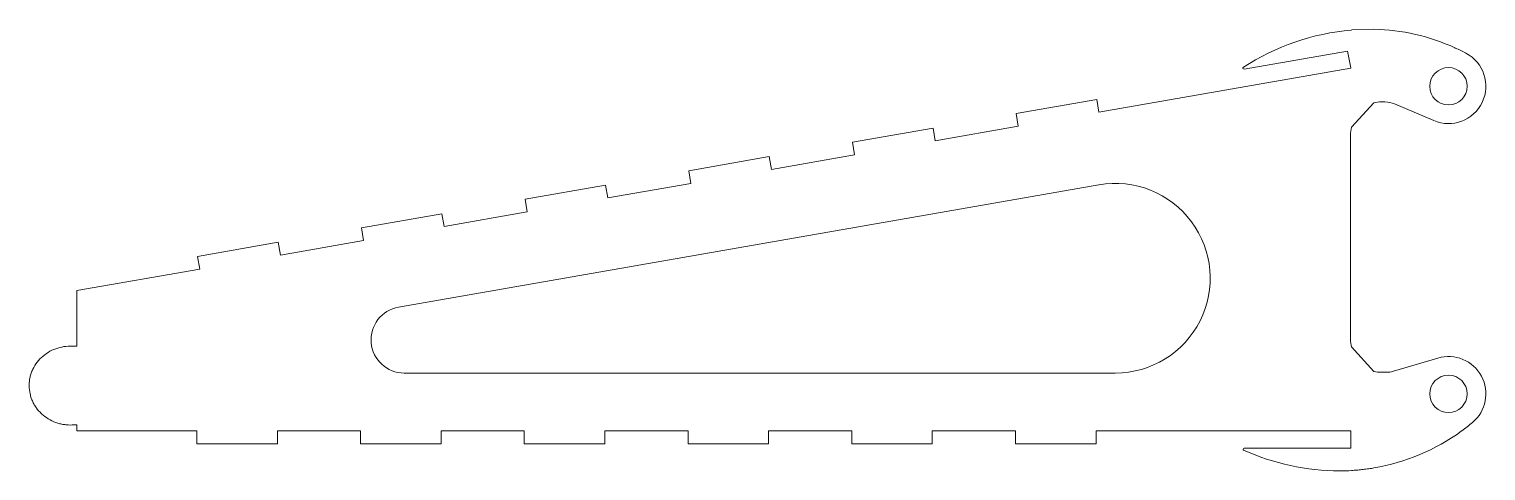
# Model space of a CAD drawing. Header units: millimetres. Extents: x 6 to 356, y 7 to 113.
import ezdxf

# ---------------------------------------------------------------- set-up
doc = ezdxf.new("R2010")
doc.units = ezdxf.units.MM

msp = doc.modelspace()

# ---------------------------------------------------------------- linework, layer by layer
at = {"color": 7, "linetype": 'Continuous', "lineweight": 15}
for p, q in [((329.37, 113.43), (323.99, 113.22)), ((348.85, 108.94), (348.85, 108.94)), ((348.95, 108.86), (348.85, 108.94)), ((349.01, 108.87), (348.95, 108.86)), ((298.15, 103.8), (323.03, 108.15)), ((323.03, 108.15), (323.84, 104.12)), ((323.84, 104.02), (263.17, 93.42)), ((323.84, 104.02), (323.84, 104.12)), ((243.23, 93.1), (262.64, 96.49)), ((263.17, 93.42), (262.64, 96.49)), ((323.99, 89.81), (329.37, 95.7)), ((331.14, 95.9), (332, 95.9)), ((334.35, 95.42), (343.78, 91.39)), ((243.23, 93.1), (243.77, 90.04)), ((203.83, 86.22), (223.24, 89.61)), ((223.77, 86.54), (223.24, 89.61)), ((243.77, 90.04), (223.77, 86.54)), ((323.74, 38.8), (323.74, 87.9)), ((203.83, 86.22), (204.36, 83.16)), ((164.43, 79.34), (183.83, 82.73)), ((184.37, 79.66), (183.83, 82.73)), ((204.36, 83.16), (184.37, 79.66)), ((164.43, 79.34), (164.96, 76.28)), ((263.19, 75.93), (94.58, 46.49)), ((125.02, 72.46), (144.43, 75.85)), ((144.96, 72.79), (144.43, 75.85)), ((164.96, 76.28), (144.96, 72.79)), ((125.02, 72.46), (125.56, 69.4)), ((85.62, 65.58), (105.02, 68.97)), ((105.56, 65.91), (105.02, 68.97)), ((125.56, 69.4), (105.56, 65.91)), ((85.62, 65.58), (86.15, 62.52)), ((46.21, 58.7), (65.62, 62.09)), ((66.16, 59.03), (65.62, 62.09)), ((86.15, 62.52), (66.16, 59.03)), ((46.21, 58.7), (46.75, 55.64)), ((46.75, 55.64), (17.13, 50.47)), ((17.13, 37.1), (17.13, 50.47)), ((16.55, 37.1), (16.55, 37.06)), ((16.55, 37.1), (17.13, 37.1)), ((329.37, 31), (323.99, 36.89)), ((344.75, 34.23), (334.06, 31.05)), ((95.96, 30.61), (267.12, 30.61)), ((332.35, 30.8), (331.14, 30.8)), ((17.13, 18.16), (16.55, 18.13)), ((16.55, 18.14), (16.55, 18.13)), ((17.13, 16.7), (17.13, 18.16)), ((17.13, 16.7), (46.04, 16.7)), ((46.04, 16.7), (46.04, 13.6)), ((65.45, 16.7), (85.45, 16.7)), ((65.45, 13.6), (65.45, 16.7)), ((85.45, 16.7), (85.45, 13.6)), ((104.85, 16.7), (124.85, 16.7)), ((104.85, 13.6), (104.85, 16.7)), ((124.85, 16.7), (124.85, 13.6)), ((144.25, 16.7), (164.26, 16.7)), ((144.25, 13.6), (144.25, 16.7)), ((164.26, 16.7), (164.26, 13.6)), ((183.66, 16.7), (203.66, 16.7)), ((183.66, 13.6), (183.66, 16.7)), ((203.66, 16.7), (203.66, 13.6)), ((223.06, 16.7), (243.06, 16.7)), ((223.06, 13.6), (223.06, 16.7)), ((243.06, 16.7), (243.06, 13.6)), ((262.47, 16.7), (323.85, 16.7)), ((262.47, 13.6), (262.47, 16.7)), ((323.85, 16.7), (323.85, 12.5)), ((350.4, 16.6), (350.54, 16.7)), ((350.54, 16.7), (350.54, 16.7)), ((65.45, 13.6), (46.04, 13.6)), ((104.85, 13.6), (85.45, 13.6)), ((144.25, 13.6), (124.85, 13.6)), ((183.66, 13.6), (164.26, 13.6)), ((223.06, 13.6), (203.66, 13.6)), ((262.47, 13.6), (243.06, 13.6)), ((323.85, 12.5), (298.13, 12.5)), ((321.5, 7.06), (321.14, 7.06)), ((329.13, 7.71), (329.37, 7.76))]:
    msp.add_line(p, q, dxfattribs=at)
for centre in [(347.32, 99.67), (347.32, 25.6)]:
    msp.add_circle(centre, 4.5, dxfattribs=at)
for centre, radius, start, end in [((328.12, 63.44), 50, 65.5014, 88.5567), ((328.12, 63.44), 50, 62.0732, 65.303), ((347.32, 99.67), 9, 246.8827, 62.0732), ((331.14, 87.9), 8, 90, 102.7288), ((332, 89.9), 6, 66.8827, 90), ((267.12, 53.44), 22.83, 270, 99.9037), ((95.96, 38.61), 8, 99.9037, 270), ((347.32, 25.6), 9, 309.8948, 106.5562), ((331.14, 38.8), 8, 257.2712, 270), ((332.35, 36.8), 6, 270, 286.5562), ((321.02, 57.06), 50, 306.1842, 309.8948), ((321.02, 57.06), 50, 279.618, 305.9897)]:
    msp.add_arc(centre, radius, start, end, dxfattribs=at)
for centre, major_axis, start_param, end_param in [((329.11, 63.44), (-53.94, 0), 4.807456, 5.328421), ((298.1, 104.05), (-0.27, 0), 5.328421, 8.040167), ((332.37, 87.9), (-8.63, 0), 6.041914, 6.283185), ((332.37, 38.8), (8.63, 0), 3.141593, 3.382864), ((298.13, 12.25), (0.27, 0), 1.570796, 4.262801), ((321.45, 57.06), (53.94, 0), 4.262801, 4.706492)]:
    msp.add_ellipse(centre, major_axis=major_axis, ratio=0.926883, start_param=start_param, end_param=end_param, dxfattribs=at)
for points, knots in [([(16.55, 18.14), (15.87, 18.08), (15.2, 18.09), (14.19, 18.19), (13.86, 18.24), (13.2, 18.38), (12.86, 18.46), (11.89, 18.76), (11.27, 19.02), (10.09, 19.67), (9.52, 20.05), (8.49, 20.92), (8.03, 21.41), (7.4, 22.21), (7.21, 22.49), (6.85, 23.07), (6.69, 23.36), (6.4, 23.97), (6.27, 24.28), (6.05, 24.92), (5.96, 25.25), (5.73, 26.24), (5.65, 26.91), (5.65, 27.92), (5.67, 28.26), (5.75, 28.94), (5.8, 29.27), (5.95, 29.93), (6.04, 30.25), (6.26, 30.89), (6.39, 31.21), (6.83, 32.13), (7.18, 32.7), (8.01, 33.77), (8.49, 34.27), (9.51, 35.14), (10.07, 35.53), (11.27, 36.18), (11.89, 36.44), (13.18, 36.83), (13.85, 36.97), (15.2, 37.11), (15.87, 37.12), (16.55, 37.06)], [0, 0, 0, 0, 0.00201766, 0.00201766, 0.00302649, 0.00302649, 0.00403532, 0.00403532, 0.00605298, 0.00605298, 0.00807064, 0.00807064, 0.01008829, 0.01008829, 0.01109712, 0.01109712, 0.01210595, 0.01210595, 0.01311478, 0.01311478, 0.01412361, 0.01412361, 0.01614127, 0.01614127, 0.0171501, 0.0171501, 0.01815893, 0.01815893, 0.01916776, 0.01916776, 0.02017659, 0.02017659, 0.02219425, 0.02219425, 0.02421191, 0.02421191, 0.02622956, 0.02622956, 0.02824722, 0.02824722, 0.03026488, 0.03026488, 0.03228254, 0.03228254, 0.03228254, 0.03228254]), ([(323.99, 7.15), (324.19, 7.17), (324.6, 7.19), (325.22, 7.23), (325.84, 7.29), (326.48, 7.35), (327.13, 7.43), (327.79, 7.51), (328.45, 7.61), (328.9, 7.68), (329.13, 7.71)], [0, 0, 0, 0, 0.117643, 0.237339, 0.359116, 0.482996, 0.609003, 0.737159, 0.867485, 1, 1, 1, 1])]:
    msp.add_open_spline(points, degree=3, knots=knots, dxfattribs=at)
msp.add_open_spline([(321.5, 7.06), (322.33, 7.06), (323.16, 7.08), (323.99, 7.11)], degree=3, dxfattribs=at)

doc.saveas('drawing.dxf')
